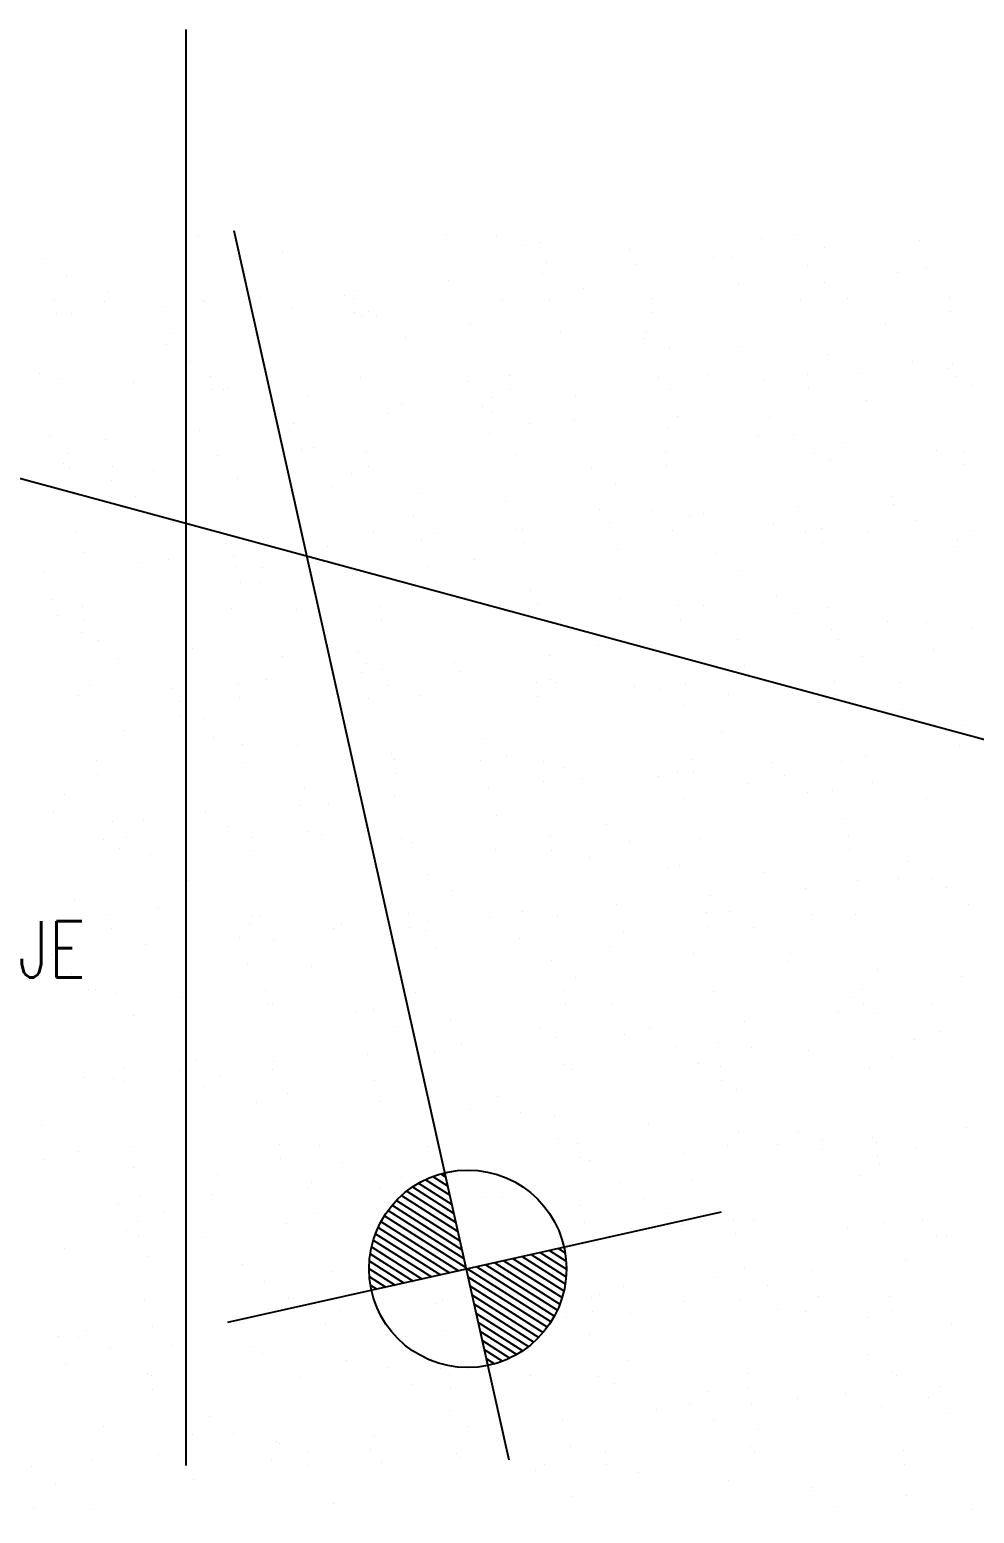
# Model space of a CAD drawing. Header units: millimetres. Extents: x 98 to 155, y -181 to 127.
# Drawn here: x 142.668 to 144.182, y 123.535 to 125.912 of the extents above; entities that cross this region are included whole.
import ezdxf
from ezdxf import colors
from ezdxf.entities.mleader import LeaderData, LeaderLine
from ezdxf.enums import TextEntityAlignment as Align
from ezdxf.math import Vec2, Vec3
from ezdxf.xclip import XClip

# ---------------------------------------------------------------- set-up
doc = ezdxf.new("R2010")
doc.units = ezdxf.units.MM
doc.header["$LTSCALE"] = 15
doc.header["$XCLIPFRAME"] = 2
for name, pattern in [('ACAD_ISO07W100', [3, 0, -3]), ('HIDDEN', [0.375, 0.25, -0.125]), ('PHANTOM', [63.5, 31.75, -6.35, 6.35, -6.35, 6.35, -6.35]), ('PHANTOM2', [1.25, 0.625, -0.125, 0.125, -0.125, 0.125, -0.125])]:
    doc.linetypes.add(name, pattern=pattern)
doc.layers.get('0').update_dxf_attribs({"color": 250})
for name, color, linetype in [('A-EJES', 250, 'PHANTOM'), ('A-PROYECCIONES', 250, 'HIDDEN'), ('A_50_TextoIndicaciones', 250, 'Continuous'), ('DLP_VERDE', 250, 'Continuous')]:
    doc.layers.add(name, color=color, linetype=linetype)
doc.layers.add('A-MUROS', color=252, linetype='Continuous', lineweight=30)
doc.styles.add('R80', font='ARIALN.TTF', dxfattribs={"height": 2.03})
doc.styles.add('TXT_COTAS', font='romans.shx', dxfattribs={"width": 0.8})

# ---------------------------------------------------------------- blocks, each defined once
blk = doc.blocks.new('A$C9f73720c')
at = {"linetype": 'Continuous'}
h = blk.add_hatch(dxfattribs=at)
h.set_pattern_fill('_USER', color=256, scale=0.010546, angle=45, style=0, pattern_type=0)
h.set_pattern_definition([(45, (3765.249969, 2890.397608), (-0.007457493751, 0.007457493751), [])])
h.paths.add_polyline_path([(30.2706, 93.7366), (30.4288, 93.7366, 0.409209), (30.2706, 93.8921)])
h.paths.add_polyline_path([(30.1124, 93.7366, 0.004279), (30.1124, 93.7339, 0.414214), (30.2706, 93.5757), (30.2706, 93.7366)])
for p, q in [((30.2706, 93.3174, 0), (30.2706, 94.1286, 0)), ((32.0669, 93.7366, 0), (29.9576, 93.7366, 0))]:
    blk.add_line(p, q)
blk.add_circle((30.2706, 93.7339, 0), 0.1582, dxfattribs=at)
at = {"layer": 'A-PROYECCIONES'}
blk.add_line((27.9525, 87.1063, 0), (53.4443, 135.5564, 0), dxfattribs=at)
at = {"layer": 'DLP_VERDE', "linetype": 'Continuous'}
for p, q in [((30.0485, 94.4965, 0), (30.0485, 94.4965, 0)), ((30.1143, 94.4845, 0), (30.1143, 94.4845, 0)), ((30.0799, 94.453, 0), (30.0799, 94.453, 0)), ((30.0261, 94.4038, 0), (30.0261, 94.4038, 0)), ((30.1038, 94.3889, 0), (30.1038, 94.3889, 0)), ((30.2637, 94.3959, 0), (30.2637, 94.3959, 0)), ((30.3081, 94.3979, 0), (30.3081, 94.3979, 0)), ((30.1513, 94.3594, 0), (30.1513, 94.3594, 0)), ((30.2996, 94.3664, 0), (30.2996, 94.3664, 0)), ((30.4431, 94.3582, 0), (30.4431, 94.3582, 0)), ((30.5894, 94.3589, 0), (30.5894, 94.3589, 0)), ((30.3072, 94.3518, 0), (30.3072, 94.3518, 0)), ((30.6438, 94.3507, 0), (30.6438, 94.3507, 0)), ((30.2728, 94.3203, 0), (30.2728, 94.3203, 0)), ((30.59, 94.3014, 0), (30.59, 94.3014, 0)), ((30.089, 94.2829, 0), (30.089, 94.2829, 0)), ((30.193, 94.2692, 0), (30.193, 94.2692, 0)), ((30.2151, 94.2663, 0), (30.2151, 94.2663, 0)), ((30.2191, 94.2711, 0), (30.2191, 94.2711, 0)), ((30.7033, 94.2658, 0), (30.7033, 94.2658, 0)), ((30.8632, 94.2728, 0), (30.8632, 94.2728, 0)), ((30.9076, 94.2747, 0), (30.9076, 94.2747, 0)), ((30.0372, 94.2367, 0), (30.0372, 94.2367, 0)), ((30.0816, 94.2387, 0), (30.0816, 94.2387, 0)), ((30.2903, 94.2478, 0), (30.2903, 94.2478, 0)), ((30.3341, 94.2506, 0), (30.3341, 94.2506, 0)), ((30.4381, 94.2369, 0), (30.4381, 94.2369, 0)), ((30.4502, 94.2547, 0), (30.4502, 94.2547, 0)), ((30.4946, 94.2567, 0), (30.4946, 94.2567, 0)), ((30.8712, 94.2495, 0), (30.8712, 94.2495, 0)), ((30.1079, 94.2216, 0), (30.1079, 94.2216, 0)), ((30.2542, 94.2223, 0), (30.2542, 94.2223, 0)), ((30.4024, 94.2293, 0), (30.4024, 94.2293, 0)), ((30.4601, 94.234, 0), (30.4601, 94.234, 0)), ((30.5002, 94.2192, 0), (30.5002, 94.2192, 0)), ((30.5459, 94.2211, 0), (30.5459, 94.2211, 0)), ((30.5791, 94.2184, 0), (30.5791, 94.2184, 0)), ((30.6922, 94.2218, 0), (30.6922, 94.2218, 0)), ((30.8367, 94.218, 0), (30.8367, 94.218, 0)), ((30.8405, 94.2288, 0), (30.8405, 94.2288, 0)), ((30.984, 94.2206, 0), (30.984, 94.2206, 0)), ((31.1302, 94.2212, 0), (31.1302, 94.2212, 0)), ((30.6831, 94.2047, 0), (30.6831, 94.2047, 0)), ((30.7051, 94.2018, 0), (30.7051, 94.2018, 0)), ((31.1539, 94.1991, 0), (31.1539, 94.1991, 0)), ((30.1293, 94.1888, 0), (30.1293, 94.1888, 0)), ((30.4658, 94.1876, 0), (30.4658, 94.1876, 0)), ((30.783, 94.1687, 0), (30.783, 94.1687, 0)), ((30.8241, 94.1861, 0), (30.8241, 94.1861, 0)), ((30.9281, 94.1724, 0), (30.9281, 94.1724, 0)), ((30.9502, 94.1695, 0), (30.9502, 94.1695, 0)), ((30.0949, 94.1573, 0), (30.0949, 94.1573, 0)), ((31.0691, 94.1538, 0), (31.0691, 94.1538, 0)), ((31.3028, 94.1427, 0), (31.3028, 94.1427, 0)), ((31.4351, 94.1472, 0), (31.4351, 94.1472, 0)), ((31.4627, 94.1496, 0), (31.4627, 94.1496, 0)), ((31.5071, 94.1516, 0), (31.5071, 94.1516, 0)), ((30.4121, 94.1384, 0), (30.4121, 94.1384, 0)), ((30.8898, 94.1246, 0), (30.8898, 94.1246, 0)), ((31.0497, 94.1316, 0), (31.0497, 94.1316, 0)), ((31.0941, 94.1335, 0), (31.0941, 94.1335, 0)), ((31.1731, 94.1401, 0), (31.1731, 94.1401, 0)), ((31.1952, 94.1372, 0), (31.1952, 94.1372, 0)), ((31.3142, 94.1216, 0), (31.3142, 94.1216, 0)), ((30.0411, 94.108, 0), (30.0411, 94.108, 0)), ((30.2237, 94.0955, 0), (30.2237, 94.0955, 0)), ((30.2681, 94.0975, 0), (30.2681, 94.0975, 0)), ((30.4768, 94.1066, 0), (30.4768, 94.1066, 0)), ((30.6367, 94.1136, 0), (30.6367, 94.1136, 0)), ((30.6811, 94.1155, 0), (30.6811, 94.1155, 0)), ((31.0641, 94.1168, 0), (31.0641, 94.1168, 0)), ((31.4006, 94.1157, 0), (31.4006, 94.1157, 0)), ((31.4182, 94.1079, 0), (31.4182, 94.1079, 0)), ((31.4402, 94.105, 0), (31.4402, 94.105, 0)), ((31.7178, 94.0968, 0), (31.7178, 94.0968, 0)), ((30.0638, 94.0886, 0), (30.0638, 94.0886, 0)), ((30.0672, 94.0928, 0), (30.0672, 94.0928, 0)), ((30.2107, 94.0845, 0), (30.2107, 94.0845, 0)), ((30.357, 94.0852, 0), (30.357, 94.0852, 0)), ((30.5053, 94.0922, 0), (30.5053, 94.0922, 0)), ((30.6488, 94.084, 0), (30.6488, 94.084, 0)), ((30.6932, 94.0865, 0), (30.6932, 94.0865, 0)), ((30.795, 94.0847, 0), (30.795, 94.0847, 0)), ((30.9433, 94.0917, 0), (30.9433, 94.0917, 0)), ((31.0297, 94.0853, 0), (31.0297, 94.0853, 0)), ((31.0868, 94.0835, 0), (31.0868, 94.0835, 0)), ((31.2331, 94.0841, 0), (31.2331, 94.0841, 0)), ((31.3814, 94.0912, 0), (31.3814, 94.0912, 0)), ((31.5248, 94.0829, 0), (31.5248, 94.0829, 0)), ((31.5592, 94.0893, 0), (31.5592, 94.0893, 0)), ((31.6632, 94.0756, 0), (31.6632, 94.0756, 0)), ((31.6711, 94.0836, 0), (31.6711, 94.0836, 0)), ((31.6852, 94.0727, 0), (31.6852, 94.0727, 0)), ((31.8194, 94.0906, 0), (31.8194, 94.0906, 0)), ((30.0189, 94.052, 0), (30.0189, 94.052, 0)), ((30.0409, 94.0491, 0), (30.0409, 94.0491, 0)), ((30.3223, 94.0561, 0), (30.3223, 94.0561, 0)), ((30.6588, 94.0549, 0), (30.6588, 94.0549, 0)), ((31.3469, 94.0664, 0), (31.3469, 94.0664, 0)), ((31.8042, 94.0571, 0), (31.8042, 94.0571, 0)), ((29.9513, 94.0257, 0), (29.9513, 94.0257, 0)), ((30.1599, 94.0334, 0), (30.1599, 94.0334, 0)), ((30.2879, 94.0246, 0), (30.2879, 94.0246, 0)), ((30.976, 94.036, 0), (30.976, 94.036, 0)), ((31.9082, 94.0434, 0), (31.9082, 94.0434, 0)), ((31.9303, 94.0405, 0), (31.9303, 94.0405, 0)), ((31.999, 94.0449, 0), (31.999, 94.0449, 0)), ((30.2639, 94.0197, 0), (30.2639, 94.0197, 0)), ((30.2859, 94.0168, 0), (30.2859, 94.0168, 0)), ((30.4049, 94.0012, 0), (30.4049, 94.0012, 0)), ((30.605, 94.0057, 0), (30.605, 94.0057, 0)), ((31.4893, 94.0015, 0), (31.4893, 94.0015, 0)), ((31.628, 94.0145, 0), (31.628, 94.0145, 0)), ((31.6492, 94.0085, 0), (31.6492, 94.0085, 0)), ((31.6936, 94.0104, 0), (31.6936, 94.0104, 0)), ((31.9023, 94.0195, 0), (31.9023, 94.0195, 0)), ((31.9645, 94.0133, 0), (31.9645, 94.0133, 0)), ((30.2341, 93.9753, 0), (30.2341, 93.9753, 0)), ((30.5089, 93.9875, 0), (30.5089, 93.9875, 0)), ((30.531, 93.9846, 0), (30.531, 93.9846, 0)), ((31.0763, 93.9835, 0), (31.0763, 93.9835, 0)), ((31.2362, 93.9904, 0), (31.2362, 93.9904, 0)), ((31.2571, 93.9841, 0), (31.2571, 93.9841, 0)), ((31.2806, 93.9924, 0), (31.2806, 93.9924, 0)), ((31.5936, 93.983, 0), (31.5936, 93.983, 0)), ((30.1701, 93.9556, 0), (30.1701, 93.9556, 0)), ((30.4102, 93.9544, 0), (30.4102, 93.9544, 0)), ((30.4546, 93.9563, 0), (30.4546, 93.9563, 0)), ((30.6081, 93.9551, 0), (30.6081, 93.9551, 0)), ((30.65, 93.9689, 0), (30.65, 93.9689, 0)), ((30.6633, 93.9654, 0), (30.6633, 93.9654, 0)), ((30.754, 93.9552, 0), (30.754, 93.9552, 0)), ((30.776, 93.9523, 0), (30.776, 93.9523, 0)), ((30.8232, 93.9724, 0), (30.8232, 93.9724, 0)), ((30.8676, 93.9743, 0), (30.8676, 93.9743, 0)), ((30.8862, 93.9538, 0), (30.8862, 93.9538, 0)), ((31.0462, 93.9546, 0), (31.0462, 93.9546, 0)), ((31.2227, 93.9526, 0), (31.2227, 93.9526, 0)), ((31.4842, 93.9541, 0), (31.4842, 93.9541, 0)), ((31.9108, 93.9641, 0), (31.9108, 93.9641, 0)), ((31.9222, 93.9535, 0), (31.9222, 93.9535, 0)), ((29.9972, 93.9363, 0), (29.9972, 93.9363, 0)), ((30.0218, 93.9486, 0), (30.0218, 93.9486, 0)), ((30.0416, 93.9383, 0), (30.0416, 93.9383, 0)), ((30.2503, 93.9474, 0), (30.2503, 93.9474, 0)), ((30.3136, 93.9474, 0), (30.3136, 93.9474, 0)), ((30.4598, 93.9481, 0), (30.4598, 93.9481, 0)), ((30.7516, 93.9469, 0), (30.7516, 93.9469, 0)), ((30.895, 93.9366, 0), (30.895, 93.9366, 0)), ((30.8979, 93.9476, 0), (30.8979, 93.9476, 0)), ((31.1896, 93.9464, 0), (31.1896, 93.9464, 0)), ((31.3359, 93.947, 0), (31.3359, 93.947, 0)), ((31.5399, 93.9337, 0), (31.5399, 93.9337, 0)), ((31.6277, 93.9458, 0), (31.6277, 93.9458, 0)), ((31.7739, 93.9465, 0), (31.7739, 93.9465, 0)), ((30.5152, 93.9234, 0), (30.5152, 93.9234, 0)), ((30.8518, 93.9222, 0), (30.8518, 93.9222, 0)), ((30.999, 93.9229, 0), (30.999, 93.9229, 0)), ((31.021, 93.92, 0), (31.021, 93.92, 0)), ((31.14, 93.9044, 0), (31.14, 93.9044, 0)), ((30.1443, 93.893, 0), (30.1443, 93.893, 0)), ((30.4808, 93.8919, 0), (30.4808, 93.8919, 0)), ((31.1689, 93.9033, 0), (31.1689, 93.9033, 0)), ((31.244, 93.8907, 0), (31.244, 93.8907, 0)), ((31.266, 93.8878, 0), (31.266, 93.8878, 0)), ((31.821, 93.8818, 0), (31.821, 93.8818, 0)), ((30.1099, 93.8615, 0), (30.1099, 93.8615, 0)), ((30.798, 93.873, 0), (30.798, 93.873, 0)), ((31.385, 93.8721, 0), (31.385, 93.8721, 0)), ((31.489, 93.8584, 0), (31.489, 93.8584, 0)), ((31.6758, 93.8603, 0), (31.6758, 93.8603, 0)), ((31.8357, 93.8673, 0), (31.8357, 93.8673, 0)), ((31.8801, 93.8692, 0), (31.8801, 93.8692, 0)), ((30.4271, 93.8426, 0), (30.4271, 93.8426, 0)), ((31.0541, 93.8332, 0), (31.0541, 93.8332, 0)), ((31.2628, 93.8423, 0), (31.2628, 93.8423, 0)), ((31.4227, 93.8493, 0), (31.4227, 93.8493, 0)), ((31.4501, 93.8514, 0), (31.4501, 93.8514, 0)), ((31.4671, 93.8512, 0), (31.4671, 93.8512, 0)), ((31.5111, 93.8555, 0), (31.5111, 93.8555, 0)), ((31.6301, 93.8399, 0), (31.6301, 93.8399, 0)), ((31.7866, 93.8503, 0), (31.7866, 93.8503, 0)), ((29.9784, 93.8108, 0), (29.9784, 93.8108, 0)), ((29.9857, 93.8162, 0), (29.9857, 93.8162, 0)), ((30.0562, 93.8122, 0), (30.0562, 93.8122, 0)), ((30.1246, 93.8115, 0), (30.1246, 93.8115, 0)), ((30.2729, 93.8185, 0), (30.2729, 93.8185, 0)), ((30.4164, 93.8103, 0), (30.4164, 93.8103, 0)), ((30.5627, 93.811, 0), (30.5627, 93.811, 0)), ((30.5967, 93.8132, 0), (30.5967, 93.8132, 0)), ((30.6411, 93.8151, 0), (30.6411, 93.8151, 0)), ((30.711, 93.818, 0), (30.711, 93.818, 0)), ((30.8498, 93.8242, 0), (30.8498, 93.8242, 0)), ((30.8544, 93.8098, 0), (30.8544, 93.8098, 0)), ((31.0007, 93.8105, 0), (31.0007, 93.8105, 0)), ((31.0097, 93.8312, 0), (31.0097, 93.8312, 0)), ((31.0792, 93.8211, 0), (31.0792, 93.8211, 0)), ((31.149, 93.8175, 0), (31.149, 93.8175, 0)), ((31.2925, 93.8093, 0), (31.2925, 93.8093, 0)), ((31.4157, 93.8199, 0), (31.4157, 93.8199, 0)), ((31.4387, 93.8099, 0), (31.4387, 93.8099, 0)), ((31.587, 93.817, 0), (31.587, 93.817, 0)), ((31.7305, 93.8087, 0), (31.7305, 93.8087, 0)), ((31.7341, 93.8262, 0), (31.7341, 93.8262, 0)), ((31.7561, 93.8233, 0), (31.7561, 93.8233, 0)), ((31.8768, 93.8094, 0), (31.8768, 93.8094, 0)), ((30.0239, 93.7882, 0), (30.0239, 93.7882, 0)), ((30.0897, 93.8025, 0), (30.0897, 93.8025, 0)), ((30.1118, 93.7996, 0), (30.1118, 93.7996, 0)), ((30.1837, 93.7952, 0), (30.1837, 93.7952, 0)), ((30.2281, 93.7971, 0), (30.2281, 93.7971, 0)), ((30.4368, 93.8062, 0), (30.4368, 93.8062, 0)), ((30.7082, 93.7907, 0), (30.7082, 93.7907, 0)), ((31.0447, 93.7895, 0), (31.0447, 93.7895, 0)), ((31.7329, 93.801, 0), (31.7329, 93.801, 0)), ((31.8751, 93.8076, 0), (31.8751, 93.8076, 0)), ((31.9791, 93.7939, 0), (31.9791, 93.7939, 0)), ((30.2308, 93.784, 0), (30.2308, 93.784, 0)), ((30.3348, 93.7703, 0), (30.3348, 93.7703, 0)), ((30.3568, 93.7674, 0), (30.3568, 93.7674, 0)), ((31.3619, 93.7707, 0), (31.3619, 93.7707, 0)), ((30.3373, 93.7603, 0), (30.3373, 93.7603, 0)), ((30.4758, 93.7517, 0), (30.4758, 93.7517, 0)), ((30.5798, 93.738, 0), (30.5798, 93.738, 0)), ((30.6738, 93.7592, 0), (30.6738, 93.7592, 0)), ((30.991, 93.7403, 0), (30.991, 93.7403, 0)), ((29.9664, 93.73, 0), (29.9664, 93.73, 0)), ((30.3029, 93.7288, 0), (30.3029, 93.7288, 0)), ((30.6018, 93.7351, 0), (30.6018, 93.7351, 0)), ((30.7208, 93.7194, 0), (30.7208, 93.7194, 0)), ((31.6431, 93.7187, 0), (31.6431, 93.7187, 0)), ((31.8623, 93.7191, 0), (31.8623, 93.7191, 0)), ((29.932, 93.6984, 0), (29.932, 93.6984, 0)), ((30.6201, 93.7099, 0), (30.6201, 93.7099, 0)), ((30.8248, 93.7057, 0), (30.8248, 93.7057, 0)), ((30.8469, 93.7028, 0), (30.8469, 93.7028, 0)), ((31.1962, 93.6901, 0), (31.1962, 93.6901, 0)), ((31.2406, 93.692, 0), (31.2406, 93.692, 0)), ((31.4493, 93.7011, 0), (31.4493, 93.7011, 0)), ((31.6092, 93.7081, 0), (31.6092, 93.7081, 0)), ((31.6536, 93.71, 0), (31.6536, 93.71, 0)), ((29.9377, 93.682, 0), (29.9377, 93.682, 0)), ((30.0812, 93.6737, 0), (30.0812, 93.6737, 0)), ((30.2275, 93.6744, 0), (30.2275, 93.6744, 0)), ((30.2491, 93.6796, 0), (30.2491, 93.6796, 0)), ((30.3758, 93.6814, 0), (30.3758, 93.6814, 0)), ((30.5192, 93.6732, 0), (30.5192, 93.6732, 0)), ((30.6655, 93.6739, 0), (30.6655, 93.6739, 0)), ((30.7832, 93.672, 0), (30.7832, 93.672, 0)), ((30.8138, 93.6809, 0), (30.8138, 93.6809, 0)), ((30.8276, 93.674, 0), (30.8276, 93.674, 0)), ((30.9573, 93.6727, 0), (30.9573, 93.6727, 0)), ((30.9658, 93.6872, 0), (30.9658, 93.6872, 0)), ((31.0363, 93.6831, 0), (31.0363, 93.6831, 0)), ((31.0699, 93.6735, 0), (31.0699, 93.6735, 0)), ((31.0919, 93.6706, 0), (31.0919, 93.6706, 0)), ((31.1035, 93.6734, 0), (31.1035, 93.6734, 0)), ((31.2518, 93.6804, 0), (31.2518, 93.6804, 0)), ((31.2721, 93.6884, 0), (31.2721, 93.6884, 0)), ((31.3953, 93.6722, 0), (31.3953, 93.6722, 0)), ((31.5416, 93.6728, 0), (31.5416, 93.6728, 0)), ((31.6086, 93.6872, 0), (31.6086, 93.6872, 0)), ((31.6899, 93.6799, 0), (31.6899, 93.6799, 0)), ((31.8333, 93.6716, 0), (31.8333, 93.6716, 0)), ((31.9258, 93.6683, 0), (31.9258, 93.6683, 0)), ((29.8782, 93.6492, 0), (29.8782, 93.6492, 0)), ((30.2104, 93.647, 0), (30.2104, 93.647, 0)), ((30.3702, 93.654, 0), (30.3702, 93.654, 0)), ((30.4146, 93.6559, 0), (30.4146, 93.6559, 0)), ((30.6233, 93.665, 0), (30.6233, 93.665, 0)), ((30.9012, 93.658, 0), (30.9012, 93.658, 0)), ((31.2109, 93.6549, 0), (31.2109, 93.6549, 0)), ((31.2377, 93.6568, 0), (31.2377, 93.6568, 0)), ((29.9572, 93.636, 0), (29.9572, 93.636, 0)), ((30.0016, 93.6379, 0), (30.0016, 93.6379, 0)), ((30.5303, 93.6276, 0), (30.5303, 93.6276, 0)), ((30.8668, 93.6265, 0), (30.8668, 93.6265, 0)), ((31.3149, 93.6412, 0), (31.3149, 93.6412, 0)), ((31.3369, 93.6383, 0), (31.3369, 93.6383, 0)), ((31.4559, 93.6227, 0), (31.4559, 93.6227, 0)), ((31.5549, 93.638, 0), (31.5549, 93.638, 0)), ((30.1593, 93.5973, 0), (30.1593, 93.5973, 0)), ((30.4959, 93.5961, 0), (30.4959, 93.5961, 0)), ((31.184, 93.6076, 0), (31.184, 93.6076, 0)), ((31.5599, 93.609, 0), (31.5599, 93.609, 0)), ((31.5819, 93.6061, 0), (31.5819, 93.6061, 0)), ((29.9156, 93.5853, 0), (29.9156, 93.5853, 0)), ((29.9376, 93.5824, 0), (29.9376, 93.5824, 0)), ((30.813, 93.5772, 0), (30.813, 93.5772, 0)), ((31.7009, 93.5904, 0), (31.7009, 93.5904, 0)), ((31.8049, 93.5767, 0), (31.8049, 93.5767, 0)), ((31.827, 93.5738, 0), (31.827, 93.5738, 0)), ((31.836, 93.586, 0), (31.836, 93.586, 0)), ((30.0566, 93.5668, 0), (30.0566, 93.5668, 0)), ((30.1249, 93.5657, 0), (30.1249, 93.5657, 0)), ((30.1606, 93.5531, 0), (30.1606, 93.5531, 0)), ((30.1826, 93.5502, 0), (30.1826, 93.5502, 0)), ((31.3827, 93.5489, 0), (31.3827, 93.5489, 0)), ((31.4271, 93.5508, 0), (31.4271, 93.5508, 0)), ((31.4651, 93.5557, 0), (31.4651, 93.5557, 0)), ((31.6358, 93.5599, 0), (31.6358, 93.5599, 0)), ((31.7957, 93.5669, 0), (31.7957, 93.5669, 0)), ((31.8016, 93.5545, 0), (31.8016, 93.5545, 0)), ((31.8401, 93.5689, 0), (31.8401, 93.5689, 0)), ((29.8923, 93.5378, 0), (29.8923, 93.5378, 0)), ((30.0406, 93.5449, 0), (30.0406, 93.5449, 0)), ((30.184, 93.5366, 0), (30.184, 93.5366, 0)), ((30.3016, 93.5345, 0), (30.3016, 93.5345, 0)), ((30.3303, 93.5373, 0), (30.3303, 93.5373, 0)), ((30.4421, 93.5469, 0), (30.4421, 93.5469, 0)), ((30.4786, 93.5443, 0), (30.4786, 93.5443, 0)), ((30.6221, 93.5361, 0), (30.6221, 93.5361, 0)), ((30.7684, 93.5368, 0), (30.7684, 93.5368, 0)), ((30.8098, 93.5239, 0), (30.8098, 93.5239, 0)), ((30.9166, 93.5438, 0), (30.9166, 93.5438, 0)), ((30.9697, 93.5308, 0), (30.9697, 93.5308, 0)), ((31.0141, 93.5328, 0), (31.0141, 93.5328, 0)), ((31.0601, 93.5356, 0), (31.0601, 93.5356, 0)), ((31.0942, 93.5253, 0), (31.0942, 93.5253, 0)), ((31.2064, 93.5362, 0), (31.2064, 93.5362, 0)), ((31.2228, 93.5419, 0), (31.2228, 93.5419, 0)), ((31.3547, 93.5433, 0), (31.3547, 93.5433, 0)), ((31.4307, 93.5241, 0), (31.4307, 93.5241, 0)), ((31.4981, 93.535, 0), (31.4981, 93.535, 0)), ((31.6444, 93.5357, 0), (31.6444, 93.5357, 0)), ((31.7927, 93.5428, 0), (31.7927, 93.5428, 0)), ((30.0712, 93.5165, 0), (30.0712, 93.5165, 0)), ((30.3969, 93.5058, 0), (30.3969, 93.5058, 0)), ((30.4056, 93.5208, 0), (30.4056, 93.5208, 0)), ((30.4277, 93.5179, 0), (30.4277, 93.5179, 0)), ((30.5467, 93.5022, 0), (30.5467, 93.5022, 0)), ((30.5567, 93.5128, 0), (30.5567, 93.5128, 0)), ((30.6011, 93.5148, 0), (30.6011, 93.5148, 0)), ((31.7479, 93.5053, 0), (31.7479, 93.5053, 0)), ((29.9839, 93.4878, 0), (29.9839, 93.4878, 0)), ((30.1437, 93.4948, 0), (30.1437, 93.4948, 0)), ((30.1881, 93.4967, 0), (30.1881, 93.4967, 0)), ((30.6507, 93.4885, 0), (30.6507, 93.4885, 0)), ((30.6727, 93.4856, 0), (30.6727, 93.4856, 0)), ((30.7232, 93.4949, 0), (30.7232, 93.4949, 0)), ((31.0598, 93.4938, 0), (31.0598, 93.4938, 0)), ((30.3523, 93.4646, 0), (30.3523, 93.4646, 0)), ((30.6888, 93.4634, 0), (30.6888, 93.4634, 0)), ((30.7917, 93.47, 0), (30.7917, 93.47, 0)), ((30.8957, 93.4563, 0), (30.8957, 93.4563, 0)), ((30.9177, 93.4534, 0), (30.9177, 93.4534, 0)), ((31.3769, 93.4749, 0), (31.3769, 93.4749, 0)), ((29.9814, 93.4342, 0), (29.9814, 93.4342, 0)), ((30.3179, 93.433, 0), (30.3179, 93.433, 0)), ((31.006, 93.4445, 0), (31.006, 93.4445, 0)), ((31.0367, 93.4377, 0), (31.0367, 93.4377, 0)), ((30.1434, 93.4078, 0), (30.1434, 93.4078, 0)), ((30.5814, 93.4072, 0), (30.5814, 93.4072, 0)), ((30.6351, 93.4142, 0), (30.6351, 93.4142, 0)), ((31.0195, 93.4067, 0), (31.0195, 93.4067, 0)), ((31.1407, 93.424, 0), (31.1407, 93.424, 0)), ((31.1628, 93.4211, 0), (31.1628, 93.4211, 0)), ((31.2817, 93.4055, 0), (31.2817, 93.4055, 0)), ((31.4575, 93.4062, 0), (31.4575, 93.4062, 0)), ((31.5692, 93.4077, 0), (31.5692, 93.4077, 0)), ((31.6136, 93.4096, 0), (31.6136, 93.4096, 0)), ((31.6581, 93.423, 0), (31.6581, 93.423, 0)), ((31.8223, 93.4188, 0), (31.8223, 93.4188, 0)), ((31.8955, 93.4056, 0), (31.8955, 93.4056, 0)), ((29.8488, 93.4001, 0), (29.8488, 93.4001, 0)), ((29.947, 93.4027, 0), (29.947, 93.4027, 0)), ((29.9951, 93.4007, 0), (29.9951, 93.4007, 0)), ((30.2642, 93.3838, 0), (30.2642, 93.3838, 0)), ((30.2869, 93.3995, 0), (30.2869, 93.3995, 0)), ((30.4332, 93.4002, 0), (30.4332, 93.4002, 0)), ((30.7249, 93.399, 0), (30.7249, 93.399, 0)), ((30.8712, 93.3997, 0), (30.8712, 93.3997, 0)), ((30.9963, 93.3827, 0), (30.9963, 93.3827, 0)), ((31.1562, 93.3897, 0), (31.1562, 93.3897, 0)), ((31.1629, 93.3985, 0), (31.1629, 93.3985, 0)), ((31.2006, 93.3916, 0), (31.2006, 93.3916, 0)), ((31.2872, 93.3926, 0), (31.2872, 93.3926, 0)), ((31.3092, 93.3991, 0), (31.3092, 93.3991, 0)), ((31.3857, 93.3918, 0), (31.3857, 93.3918, 0)), ((31.4078, 93.3889, 0), (31.4078, 93.3889, 0)), ((31.4093, 93.4007, 0), (31.4093, 93.4007, 0)), ((31.601, 93.3979, 0), (31.601, 93.3979, 0)), ((31.6237, 93.3914, 0), (31.6237, 93.3914, 0)), ((31.7473, 93.3986, 0), (31.7473, 93.3986, 0)), ((30.5834, 93.3647, 0), (30.5834, 93.3647, 0)), ((30.7432, 93.3716, 0), (30.7432, 93.3716, 0)), ((30.7876, 93.3736, 0), (30.7876, 93.3736, 0)), ((30.9162, 93.3622, 0), (30.9162, 93.3622, 0)), ((31.2527, 93.3611, 0), (31.2527, 93.3611, 0)), ((31.5268, 93.3732, 0), (31.5268, 93.3732, 0)), ((31.6308, 93.3595, 0), (31.6308, 93.3595, 0)), ((29.8824, 93.3496, 0), (29.8824, 93.3496, 0)), ((29.8932, 93.3534, 0), (29.8932, 93.3534, 0)), ((29.9172, 93.3356, 0), (29.9172, 93.3356, 0)), ((29.9616, 93.3375, 0), (29.9616, 93.3375, 0)), ((29.9864, 93.3359, 0), (29.9864, 93.3359, 0)), ((30.1704, 93.3466, 0), (30.1704, 93.3466, 0)), ((30.3302, 93.3536, 0), (30.3302, 93.3536, 0)), ((30.3746, 93.3556, 0), (30.3746, 93.3556, 0)), ((31.5699, 93.3422, 0), (31.5699, 93.3422, 0)), ((31.6528, 93.3566, 0), (31.6528, 93.3566, 0)), ((31.7718, 93.3409, 0), (31.7718, 93.3409, 0)), ((30.0085, 93.333, 0), (30.0085, 93.333, 0)), ((30.1275, 93.3173, 0), (30.1275, 93.3173, 0)), ((30.5453, 93.3319, 0), (30.5453, 93.3319, 0)), ((30.8818, 93.3307, 0), (30.8818, 93.3307, 0)), ((31.199, 93.3118, 0), (31.199, 93.3118, 0)), ((31.8758, 93.3273, 0), (31.8758, 93.3273, 0)), ((30.1744, 93.3015, 0), (30.1744, 93.3015, 0)), ((30.2315, 93.3036, 0), (30.2315, 93.3036, 0)), ((30.2535, 93.3007, 0), (30.2535, 93.3007, 0)), ((30.5109, 93.3003, 0), (30.5109, 93.3003, 0)), ((31.8511, 93.2903, 0), (31.8511, 93.2903, 0)), ((29.8034, 93.2711, 0), (29.8034, 93.2711, 0)), ((29.8082, 93.2712, 0), (29.8082, 93.2712, 0)), ((29.9517, 93.2629, 0), (29.9517, 93.2629, 0)), ((30.098, 93.2636, 0), (30.098, 93.2636, 0)), ((30.14, 93.27, 0), (30.14, 93.27, 0)), ((30.2462, 93.2707, 0), (30.2462, 93.2707, 0)), ((30.3725, 93.285, 0), (30.3725, 93.285, 0)), ((30.3897, 93.2624, 0), (30.3897, 93.2624, 0)), ((30.4765, 93.2713, 0), (30.4765, 93.2713, 0)), ((30.4985, 93.2684, 0), (30.4985, 93.2684, 0)), ((30.536, 93.2631, 0), (30.536, 93.2631, 0)), ((30.6843, 93.2701, 0), (30.6843, 93.2701, 0)), ((30.8281, 93.2815, 0), (30.8281, 93.2815, 0)), ((30.974, 93.2626, 0), (30.974, 93.2626, 0)), ((31.1223, 93.2696, 0), (31.1223, 93.2696, 0)), ((31.4121, 93.262, 0), (31.4121, 93.262, 0)), ((31.5603, 93.2691, 0), (31.5603, 93.2691, 0)), ((31.7557, 93.2665, 0), (31.7557, 93.2665, 0)), ((31.8001, 93.2685, 0), (31.8001, 93.2685, 0)), ((29.769, 93.2396, 0), (29.769, 93.2396, 0)), ((30.4571, 93.2511, 0), (30.4571, 93.2511, 0)), ((30.6175, 93.2528, 0), (30.6175, 93.2528, 0)), ((30.7215, 93.2391, 0), (30.7215, 93.2391, 0)), ((30.8277, 93.2619, 0), (30.8277, 93.2619, 0)), ((31.1828, 93.2415, 0), (31.1828, 93.2415, 0)), ((31.2658, 93.2614, 0), (31.2658, 93.2614, 0)), ((31.3427, 93.2485, 0), (31.3427, 93.2485, 0)), ((31.3871, 93.2504, 0), (31.3871, 93.2504, 0)), ((31.4801, 93.2599, 0), (31.4801, 93.2599, 0)), ((31.5958, 93.2596, 0), (31.5958, 93.2596, 0)), ((31.7038, 93.2608, 0), (31.7038, 93.2608, 0)), ((31.8166, 93.2588, 0), (31.8166, 93.2588, 0)), ((31.8501, 93.2615, 0), (31.8501, 93.2615, 0)), ((30.0862, 93.2207, 0), (30.0862, 93.2207, 0)), ((30.7436, 93.2362, 0), (30.7436, 93.2362, 0)), ((30.7699, 93.2235, 0), (30.7699, 93.2235, 0)), ((30.8626, 93.2205, 0), (30.8626, 93.2205, 0)), ((30.9297, 93.2305, 0), (30.9297, 93.2305, 0)), ((30.9741, 93.2324, 0), (30.9741, 93.2324, 0)), ((31.1092, 93.2295, 0), (31.1092, 93.2295, 0)), ((31.4457, 93.2284, 0), (31.4457, 93.2284, 0)), ((30.1037, 93.1944, 0), (30.1037, 93.1944, 0)), ((30.1481, 93.1963, 0), (30.1481, 93.1963, 0)), ((30.3569, 93.2055, 0), (30.3569, 93.2055, 0)), ((30.5167, 93.2124, 0), (30.5167, 93.2124, 0)), ((30.5611, 93.2144, 0), (30.5611, 93.2144, 0)), ((30.7383, 93.1992, 0), (30.7383, 93.1992, 0)), ((30.9666, 93.2068, 0), (30.9666, 93.2068, 0)), ((30.9886, 93.2039, 0), (30.9886, 93.2039, 0)), ((31.0748, 93.198, 0), (31.0748, 93.198, 0)), ((31.7629, 93.2095, 0), (31.7629, 93.2095, 0)), ((29.9439, 93.1874, 0), (29.9439, 93.1874, 0)), ((30.3673, 93.1688, 0), (30.3673, 93.1688, 0)), ((30.7039, 93.1676, 0), (30.7039, 93.1676, 0)), ((31.1076, 93.1883, 0), (31.1076, 93.1883, 0)), ((31.2116, 93.1746, 0), (31.2116, 93.1746, 0)), ((31.2336, 93.1717, 0), (31.2336, 93.1717, 0)), ((31.392, 93.1791, 0), (31.392, 93.1791, 0)), ((31.021, 93.1488, 0), (31.021, 93.1488, 0)), ((31.3526, 93.156, 0), (31.3526, 93.156, 0)), ((29.7628, 93.127, 0), (29.7628, 93.127, 0)), ((29.911, 93.1341, 0), (29.911, 93.1341, 0)), ((29.9964, 93.1384, 0), (29.9964, 93.1384, 0)), ((30.0545, 93.1258, 0), (30.0545, 93.1258, 0)), ((30.2008, 93.1265, 0), (30.2008, 93.1265, 0)), ((30.3329, 93.1373, 0), (30.3329, 93.1373, 0)), ((30.3491, 93.1335, 0), (30.3491, 93.1335, 0)), ((30.4926, 93.1253, 0), (30.4926, 93.1253, 0)), ((30.6388, 93.126, 0), (30.6388, 93.126, 0)), ((30.7871, 93.133, 0), (30.7871, 93.133, 0)), ((30.9306, 93.1248, 0), (30.9306, 93.1248, 0)), ((31.0769, 93.1255, 0), (31.0769, 93.1255, 0)), ((31.2251, 93.1325, 0), (31.2251, 93.1325, 0)), ((31.3686, 93.1243, 0), (31.3686, 93.1243, 0)), ((31.4566, 93.1423, 0), (31.4566, 93.1423, 0)), ((31.4786, 93.1394, 0), (31.4786, 93.1394, 0)), ((31.5149, 93.1249, 0), (31.5149, 93.1249, 0)), ((31.5976, 93.1237, 0), (31.5976, 93.1237, 0)), ((31.6632, 93.132, 0), (31.6632, 93.132, 0)), ((31.6731, 93.1272, 0), (31.6731, 93.1272, 0)), ((31.8067, 93.1237, 0), (31.8067, 93.1237, 0)), ((29.8123, 93.1187, 0), (29.8123, 93.1187, 0)), ((29.8343, 93.1158, 0), (29.8343, 93.1158, 0)), ((29.9533, 93.1001, 0), (29.9533, 93.1001, 0)), ((29.962, 93.1069, 0), (29.962, 93.1069, 0)), ((30.6501, 93.1184, 0), (30.6501, 93.1184, 0)), ((31.3022, 93.0969, 0), (31.3022, 93.0969, 0)), ((31.3693, 93.1003, 0), (31.3693, 93.1003, 0)), ((31.5292, 93.1073, 0), (31.5292, 93.1073, 0)), ((31.5736, 93.1093, 0), (31.5736, 93.1093, 0)), ((31.6387, 93.0957, 0), (31.6387, 93.0957, 0)), ((31.7016, 93.1101, 0), (31.7016, 93.1101, 0)), ((31.7237, 93.1072, 0), (31.7237, 93.1072, 0)), ((31.7823, 93.1184, 0), (31.7823, 93.1184, 0)), ((30.0573, 93.0864, 0), (30.0573, 93.0864, 0)), ((30.0793, 93.0835, 0), (30.0793, 93.0835, 0)), ((30.2792, 93.088, 0), (30.2792, 93.088, 0)), ((30.7476, 93.0732, 0), (30.7476, 93.0732, 0)), ((30.9564, 93.0823, 0), (30.9564, 93.0823, 0)), ((31.1162, 93.0893, 0), (31.1162, 93.0893, 0)), ((31.1606, 93.0912, 0), (31.1606, 93.0912, 0)), ((29.9083, 93.0577, 0), (29.9083, 93.0577, 0)), ((30.1983, 93.0678, 0), (30.1983, 93.0678, 0)), ((30.2902, 93.0532, 0), (30.2902, 93.0532, 0)), ((30.3023, 93.0541, 0), (30.3023, 93.0541, 0)), ((30.3244, 93.0512, 0), (30.3244, 93.0512, 0)), ((30.3346, 93.0552, 0), (30.3346, 93.0552, 0)), ((30.5434, 93.0643, 0), (30.5434, 93.0643, 0)), ((30.7032, 93.0713, 0), (30.7032, 93.0713, 0)), ((30.9312, 93.0665, 0), (30.9312, 93.0665, 0)), ((31.2678, 93.0653, 0), (31.2678, 93.0653, 0)), ((29.7174, 93.0282, 0), (29.7174, 93.0282, 0)), ((29.8772, 93.0352, 0), (29.8772, 93.0352, 0)), ((29.9217, 93.0371, 0), (29.9217, 93.0371, 0)), ((30.1304, 93.0463, 0), (30.1304, 93.0463, 0)), ((30.4434, 93.0356, 0), (30.4434, 93.0356, 0)), ((30.5603, 93.0361, 0), (30.5603, 93.0361, 0)), ((30.8968, 93.035, 0), (30.8968, 93.035, 0)), ((31.5849, 93.0464, 0), (31.5849, 93.0464, 0)), ((30.1894, 93.0058, 0), (30.1894, 93.0058, 0)), ((30.5259, 93.0046, 0), (30.5259, 93.0046, 0)), ((30.5474, 93.0219, 0), (30.5474, 93.0219, 0)), ((30.5694, 93.019, 0), (30.5694, 93.019, 0)), ((30.6884, 93.0033, 0), (30.6884, 93.0033, 0)), ((31.214, 93.0161, 0), (31.214, 93.0161, 0)), ((30.0139, 92.997, 0), (30.0139, 92.997, 0)), ((30.1574, 92.9887, 0), (30.1574, 92.9887, 0)), ((30.3036, 92.9894, 0), (30.3036, 92.9894, 0)), ((30.4519, 92.9964, 0), (30.4519, 92.9964, 0)), ((30.5954, 92.9882, 0), (30.5954, 92.9882, 0)), ((30.7417, 92.9889, 0), (30.7417, 92.9889, 0)), ((30.7924, 92.9896, 0), (30.7924, 92.9896, 0)), ((30.8144, 92.9867, 0), (30.8144, 92.9867, 0)), ((30.8431, 92.9857, 0), (30.8431, 92.9857, 0)), ((30.89, 92.9959, 0), (30.89, 92.9959, 0)), ((31.0334, 92.9877, 0), (31.0334, 92.9877, 0)), ((31.1797, 92.9884, 0), (31.1797, 92.9884, 0)), ((31.328, 92.9954, 0), (31.328, 92.9954, 0)), ((31.4715, 92.9872, 0), (31.4715, 92.9872, 0)), ((31.6177, 92.9878, 0), (31.6177, 92.9878, 0)), ((31.766, 92.9949, 0), (31.766, 92.9949, 0)), ((30.155, 92.9742, 0), (30.155, 92.9742, 0)), ((30.4722, 92.9553, 0), (30.4722, 92.9553, 0)), ((30.9334, 92.9711, 0), (30.9334, 92.9711, 0)), ((31.0374, 92.9574, 0), (31.0374, 92.9574, 0)), ((31.0595, 92.9545, 0), (31.0595, 92.9545, 0)), ((31.4952, 92.9642, 0), (31.4952, 92.9642, 0)), ((31.5558, 92.9592, 0), (31.5558, 92.9592, 0)), ((31.7157, 92.9662, 0), (31.7157, 92.9662, 0)), ((31.7601, 92.9681, 0), (31.7601, 92.9681, 0)), ((30.8897, 92.9301, 0), (30.8897, 92.9301, 0)), ((30.9341, 92.932, 0), (30.9341, 92.932, 0)), ((31.1242, 92.9338, 0), (31.1242, 92.9338, 0)), ((31.1429, 92.9411, 0), (31.1429, 92.9411, 0)), ((31.1784, 92.9388, 0), (31.1784, 92.9388, 0)), ((31.3027, 92.9481, 0), (31.3027, 92.9481, 0)), ((31.3471, 92.9501, 0), (31.3471, 92.9501, 0)), ((31.4607, 92.9326, 0), (31.4607, 92.9326, 0)), ((30.4767, 92.9121, 0), (30.4767, 92.9121, 0)), ((30.5211, 92.914, 0), (30.5211, 92.914, 0)), ((30.7299, 92.9231, 0), (30.7299, 92.9231, 0)), ((31.2825, 92.9251, 0), (31.2825, 92.9251, 0)), ((31.3045, 92.9222, 0), (31.3045, 92.9222, 0)), ((31.4235, 92.9065, 0), (31.4235, 92.9065, 0)), ((31.7779, 92.9137, 0), (31.7779, 92.9137, 0)), ((30.3169, 92.9051, 0), (30.3169, 92.9051, 0)), ((30.7533, 92.9034, 0), (30.7533, 92.9034, 0)), ((31.0898, 92.9023, 0), (31.0898, 92.9023, 0)), ((31.407, 92.8834, 0), (31.407, 92.8834, 0)), ((31.5275, 92.8929, 0), (31.5275, 92.8929, 0)), ((31.5495, 92.89, 0), (31.5495, 92.89, 0)), ((30.5548, 92.8593, 0), (30.5548, 92.8593, 0)), ((30.7189, 92.8719, 0), (30.7189, 92.8719, 0)), ((30.9928, 92.8588, 0), (30.9928, 92.8588, 0)), ((31.4308, 92.8583, 0), (31.4308, 92.8583, 0)), ((31.6685, 92.8743, 0), (31.6685, 92.8743, 0)), ((31.7725, 92.8606, 0), (31.7725, 92.8606, 0)), ((30.6982, 92.8511, 0), (30.6982, 92.8511, 0)), ((30.8445, 92.8518, 0), (30.8445, 92.8518, 0)), ((31.0361, 92.853, 0), (31.0361, 92.853, 0)), ((31.1363, 92.8506, 0), (31.1363, 92.8506, 0)), ((31.2825, 92.8513, 0), (31.2825, 92.8513, 0)), ((31.5743, 92.8501, 0), (31.5743, 92.8501, 0)), ((31.7206, 92.8507, 0), (31.7206, 92.8507, 0)), ((30.6651, 92.8226, 0), (30.6651, 92.8226, 0)), ((31.6881, 92.8315, 0), (31.6881, 92.8315, 0)), ((31.7423, 92.818, 0), (31.7423, 92.818, 0)), ((31.0762, 92.7889, 0), (31.0762, 92.7889, 0)), ((31.1206, 92.7909, 0), (31.1206, 92.7909, 0)), ((31.3172, 92.8011, 0), (31.3172, 92.8011, 0)), ((31.3294, 92.8, 0), (31.3294, 92.8, 0)), ((31.4892, 92.8069, 0), (31.4892, 92.8069, 0)), ((31.5336, 92.8089, 0), (31.5336, 92.8089, 0)), ((31.6537, 92.7999, 0), (31.6537, 92.7999, 0)), ((30.9164, 92.7819, 0), (30.9164, 92.7819, 0)), ((30.9463, 92.7707, 0), (30.9463, 92.7707, 0)), ((31.2828, 92.7696, 0), (31.2828, 92.7696, 0)), ((31.6, 92.7507, 0), (31.6, 92.7507, 0)), ((31.0956, 92.7217, 0), (31.0956, 92.7217, 0)), ((31.229, 92.7203, 0), (31.229, 92.7203, 0)), ((31.5337, 92.7212, 0), (31.5337, 92.7212, 0)), ((31.2391, 92.7135, 0), (31.2391, 92.7135, 0)), ((31.3854, 92.7141, 0), (31.3854, 92.7141, 0)), ((31.6771, 92.7129, 0), (31.6771, 92.7129, 0)), ((31.2493, 92.6893, 0), (31.2493, 92.6893, 0)), ((31.3533, 92.6757, 0), (31.3533, 92.6757, 0)), ((31.3754, 92.6728, 0), (31.3754, 92.6728, 0)), ((31.5102, 92.6684, 0), (31.5102, 92.6684, 0)), ((31.4943, 92.6571, 0), (31.4943, 92.6571, 0)), ((31.5159, 92.6588, 0), (31.5159, 92.6588, 0)), ((31.6757, 92.6658, 0), (31.6757, 92.6658, 0)), ((31.7201, 92.6677, 0), (31.7201, 92.6677, 0)), ((31.4758, 92.6369, 0), (31.4758, 92.6369, 0)), ((31.5983, 92.6434, 0), (31.5983, 92.6434, 0)), ((31.6204, 92.6405, 0), (31.6204, 92.6405, 0))]:
    blk.add_line(p, q, dxfattribs=at)
at = {"style": 'R80'}
for height, rotation, p in [(0.09, 0.009, (39.554, 141.0046, 0)), (0.09, 0.009, (45.7984, 139.3226, 0)), (0.09, 0.009, (50.4634, 135.3578, 0)), (0.09, 0.009, (41.9784, 129.0436, 0)), (0.09, 0.009, (37.8409, 128.6089, 0)), (0.09, 0.009, (35.483, 116.3582, 0)), (0.09, 0.009, (63.0395, 116.3253, 0)), (0.09, 0.009, (38.5607, 113.6321, 0)), (0.09, 0.009, (45.1292, 84.3757, 0)), (0.09, 0.009, (43.9111, 83.9335, 0)), (0.09, 0.009, (43.1485, 83.401, 0)), (0.09, 0.009, (28.0067, 80.1071, 0)), (0.09, 0.009, (44.3753, 79.9046, 0)), (0.09, 0.009, (55.151, 79.2173, 0)), (0.09, 0.009, (38.2608, 76.0049)), (0.09, 0.009, (39.0036, 75.5558)), (0.09, 0.009, (27.5137, 75.2133, 0)), (0.09, 0.009, (27.5137, 75.2133, 0)), (0.09, 0.009, (39.8519, 75.1543)), (0.09, 0.009, (25.3599, 70.2709, 0)), (0.09, 0.009, (32.1646, 69.192, 0)), (0.09, 0.009, (32.1646, 69.192, 0)), (0.09, 0.009, (26.9947, 68.6392, 0)), (0.09, 0.009, (59.8504, 67.3859, 0)), (0.09, 0.009, (24.839, 65.5107, 0)), (0.09, 0.009, (24.839, 65.5107, 0)), (0.09, 0.009, (33.5008, 60.261, 0)), (0.09, 0.009, (33.5008, 60.261, 0)), (0.09, 347.3908, (17.1069, 59.2726, 0)), (0.09, 0.009, (26.4708, 59.2035, 0)), (0.09, 0.009, (26.4708, 59.2035, 0)), (0.09, 0.009, (23.1216, 58.7685, 0)), (0.09, 0.009, (23.1216, 58.7685, 0)), (0.09, 0.009, (27.6632, 55.3959, 0)), (0.09, 0.009, (27.6632, 55.3959, 0)), (0.09, 0.009, (22.2239, 54.9818, 0)), (0.09, 0.009, (22.2239, 54.9818, 0)), (0.09, 0.009, (65.7174, 53.5803, 0)), (0.09, 0.009, (38.377, 51.7166, 0)), (0.09, 0.009, (38.377, 51.7166, 0)), (0.09, 0.009, (21.0294, 51.3767, 0)), (0.09, 0.009, (21.0294, 51.3767, 0)), (0.09, 0.009, (29.4091, 50.8876, 0)), (0.09, 0.009, (29.4091, 50.8876, 0)), (0.09, 0.009, (22.5184, 48.0808, 0)), (0.09, 0.009, (22.5184, 48.0808, 0)), (0.09, 0.009, (32.8305, 47.9478, 0)), (0.09, 0.009, (38.6414, 47.9238, 0)), (0.09, 1.5576, (45.5013, 47.0033, 0)), (0.09, 1.5576, (45.5013, 47.0033, 0)), (0.09, 1.5576, (42.9613, 45.8781, 0)), (0.09, 0.009, (31.2252, 43.4352, 0)), (0.09, 0.009, (31.2252, 43.4352, 0)), (0.09, 0.009, (24.8291, 43.3056, 0)), (0.09, 0.009, (24.8291, 43.3056, 0)), (0.09, 0.009, (28.8684, 42.6092, 0)), (0.09, 0.009, (28.8684, 42.6092, 0)), (0.09, 0.009, (46.0815, 42.4048, 0)), (0.09, 0.009, (19.0307, 42.0559, 0)), (0.09, 0.009, (19.0307, 42.0559, 0)), (0.09, 0.009, (70.9067, 41.0329, 0)), (0.09, 0.009, (22.7765, 38.7407, 0)), (0.09, 0.009, (22.7765, 38.7407, 0)), (0.09, 0.009, (17.8952, 37.4624, 0)), (0.09, 0.009, (17.8952, 37.4624, 0)), (0.09, 0.009, (25.8226, 33.2142, 0)), (0.09, 0.009, (21.5027, 31.2754, 0)), (0.1403, 0.009, (43.0178, 29.8778, 0)), (0.09, 0.009, (24.3978, 29.2659, 0)), (0.09, 0.009, (49.7565, 29.0287, 0)), (0.09, 0.009, (16.51, 28.4123, 0)), (0.09, 0.009, (16.51, 28.4123, 0)), (0.09, 0.009, (40.7946, 24.893, 0)), (0.09, 0.009, (18.1268, 23.6374, 0)), (0.09, 0.009, (20.346, 20.3291, 0)), (0.09, 0.009, (38.3365, 19.4632, 0)), (0.09, 0.009, (18.2869, 15.9828, 0)), (0.09, 0.009, (36.6694, 12.5977, 0)), (0.09, 337.7998, (24.7536, 11.2334, 0)), (0.09, 0.009, (33.5928, 10.3508, 0)), (0.09, 337.7998, (21.6109, 10.1247, 0)), (0.09, 337.7998, (16.5605, 9.5998, 0)), (0.09, 337.7998, (29.9414, 8.9534, 0)), (0.09, 337.7998, (31.6402, 7.9561, 0)), (0.09, 337.7998, (26.736, 7.7966, 0)), (0.09, 337.7998, (32.0288, 7.0232, 0)), (0.09, 0.009, (16.5347, 5.5678, 0)), (0.09, 0.009, (23.3239, 5.5763, 0)), (0.09, 0.009, (34.4718, 3.6379, 0))]:
    blk.add_attdef('N.P.T.+0.00', text='', height=height, rotation=rotation, dxfattribs=at).set_placement(p, align=Align.MIDDLE_CENTER)
for p in [(49.9263, 138.2431, 0), (56.6904, 136.252, 0), (60.5336, 135.5237, 0), (42.6322, 135.1839), (58.3591, 133.6514, 0), (46.2516, 126.9171), (67.6439, 125.1529), (62.2762, 107.4327), (41.3341, 103.0918, 0), (58.4477, 100.4887, -0.2526), (35.1548, 97.8545, 0), (58.3053, 94.9071, 0), (31.2618, 93.9445, 0), (38.1161, 91.318), (54.6279, 88.218, 0), (17.9393, 86.8861, 0), (34.7444, 85.6148, 0), (54.6869, 83.8861, 0), (35.5048, 81.4636, 0), (34.6534, 76.9929, 0), (59.6668, 73.2509), (40.4113, 65.8421, 0), (43.5611, 65.2125, 0), (64.4681, 61.3857), (43.9111, 51.4927, 0), (32.9744, 51.0828, 0), (48.0327, 50.0735, 0), (69.3242, 50.0814, 0), (52.9599, 39.4701, 0), (74.4159, 35.7467, 0)]:
    blk.add_attdef('N.P.T.+0.00', text='', height=0.2109, dxfattribs=at).set_placement(p, align=Align.MIDDLE_CENTER)
blk = doc.blocks.new('Ejes_Torre C 1var')
at = {"layer": 'A-EJES', "linetype": 'PHANTOM2', "ltscale": 0.5}
blk.add_lwpolyline([(41.275, 16.65), (41.275, 14.35)], dxfattribs=at)

msp = doc.modelspace()

# ---------------------------------------------------------------- block references
at = {"linetype": 'ACAD_ISO07W100', "ltscale": 5}
ref = msp.add_blockref('A$C9f73720c', (241.452, 114.8591), dxfattribs=dict(at, rotation=102.6156181418625))
XClip(ref).set_block_clipping_path([(22.1542253106, 140.4101169162), (10.3600901397, 87.7136669306), (29.6608346476, 83.3939150368), (41.4549698184, 136.0903650224)])

# ---------------------------------------------------------------- next in the draw order: block references
at = {"layer": 'A-MUROS'}
msp.add_blockref('Ejes_Torre C 1var', (101.6432, 109.2616), dxfattribs=at)

# ---------------------------------------------------------------- next in the draw order: leaders
at = {"layer": 'A_50_TextoIndicaciones'}
ml = msp.add_multileader_mtext('Standard', dxfattribs=at)
ml.set_content('\\pxsm1,t16;CAJA DE DRENAJE', color=256, style='TXT_COTAS')
ml.set_leader_properties(color=256)
ml.build(insert=Vec2(0, 0))
ml.multileader.update_dxf_attribs({"dogleg_length": 0.05, "arrow_head_size": 0.07})
ctx = ml.context
ctx.base_point, ctx.char_height, ctx.arrow_head_size, ctx.landing_gap_size, ctx.plane_origin = Vec3(142.2115, 124.4382, 0), 0.09, 0.07, 0.1, Vec3(142.9425, 125.0799, 0)
ctx.text_align_type = 2
notes = []
notes.append((ctx, [(1, (1, 1, 0), (142.1615, 124.4382, 0), (1, 0), 0.05, [(0, [(141.9877, 124.2289, 0)], 0, [])])]))
ctx.mtext.insert, ctx.mtext.width, ctx.mtext.defined_height, ctx.mtext.alignment, ctx.mtext.flow_direction = Vec3(142.7572, 124.4832, 0), 0.872823, 0.8046, 3, 5
for ctx, leaders in notes:
    for number, flags, end, landing, length, lines in leaders:
        leader = LeaderData()
        leader.index, (leader.has_last_leader_line, leader.has_dogleg_vector, leader.attachment_direction) = number, flags
        leader.last_leader_point, leader.dogleg_vector, leader.dogleg_length = Vec3(end), Vec3(landing), length
        for number, points, colour, breaks in lines:
            line = LeaderLine()
            line.index, line.vertices, line.color, line.breaks = number, Vec3.list(points), colors.encode_raw_color(colour), breaks
            leader.lines.append(line)
        ctx.leaders.append(leader)

doc.saveas('drawing.dxf')
